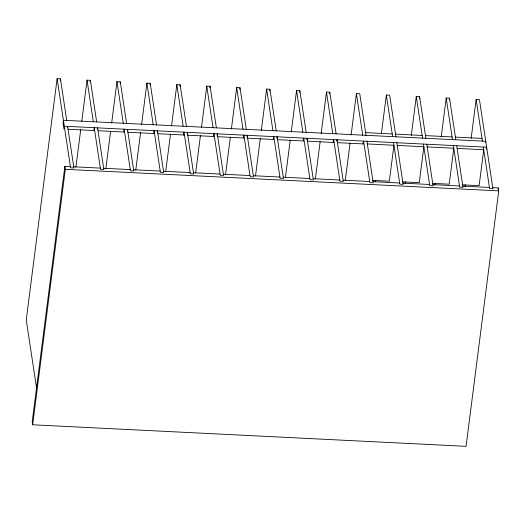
<?xml version="1.0" encoding="UTF-8"?>
<svg xmlns="http://www.w3.org/2000/svg" width="525" height="525" viewBox="0 0 525 525"><rect width="100%" height="100%" fill="white"/><g stroke="black" fill="none" stroke-linecap="round" stroke-linejoin="round"><path stroke-width="0.79" d="M66.728 120.428L60.441 78.829L57.113 78.665L26.25 319.935L36.671 388.828M60.231 80.45L60.441 78.829M67.449 127.792L67.627 126.374L73.92 167.974L70.593 167.81L57.113 78.665M70.416 166.622L64.87 166.346L32.196 421.818L32.642 424.784L466.069 446.335L498.75 190.87L498.304 187.898L492.758 187.622M32.642 424.784L65.323 169.319L64.87 166.346M75.922 167.075L80.706 129.708M81.743 121.583L87.045 80.148L90.366 80.318L96.659 121.918M90.162 81.939L90.366 80.318M93.87 130.535L94.231 127.693L100.524 169.299L103.852 169.463L97.558 127.864L97.374 129.281M105.853 168.564L110.631 131.191M111.674 123.067L116.97 81.638L120.297 81.802L126.591 123.408M120.087 83.429L120.297 81.802M123.802 132.024L124.162 129.183L130.456 170.789L133.783 170.953L127.49 129.347L127.306 130.771M135.785 170.054L140.562 132.681M141.606 124.556L146.902 83.127L150.229 83.291L156.522 124.897M150.019 84.919L150.229 83.291M153.733 133.514L154.094 130.673L160.388 172.272L163.708 172.443L157.421 130.837L157.237 132.254M165.716 171.537L170.494 134.17M171.531 126.046L176.833 84.617L180.16 84.781L186.447 126.381M179.95 86.402L180.16 84.781M187.169 133.744L187.346 132.326L193.64 173.926L190.312 173.762L184.026 132.162L183.658 134.997L183.435 133.514M195.641 173.027L200.425 135.66M201.462 127.536L206.765 86.1L210.085 86.271L216.379 127.87M209.882 87.892L210.085 86.271M217.094 135.233L217.278 133.816L223.571 175.416L220.244 175.252L213.951 133.652L213.59 136.487L213.367 135.004M225.573 174.517L230.35 137.143M231.394 129.025L236.69 87.59L240.017 87.754L246.31 129.36M239.807 89.381L240.017 87.754M247.026 136.723L247.209 135.299L253.503 176.905L250.176 176.741L243.882 135.135L243.521 137.977L243.292 136.487M255.504 176.006L260.282 138.633M261.319 130.508L266.621 89.079L269.948 89.243L276.242 130.85M269.738 90.871L269.948 89.243M276.957 138.213L277.134 136.789L283.428 178.395L280.107 178.231L273.814 136.625L273.446 139.466L273.223 137.977M285.429 177.489L290.213 140.123M291.25 131.998L296.553 90.569L299.88 90.733L306.167 132.333M299.67 92.354L299.88 90.733M306.889 139.696L307.066 138.278L313.359 179.885L310.032 179.714L303.739 138.114L303.378 140.949L303.155 139.466M315.361 178.979L320.145 141.612M321.182 133.488L326.478 92.052L329.805 92.223L336.098 133.822M329.602 93.844L329.805 92.223M336.814 141.186L336.998 139.768L343.291 181.368L339.964 181.204L333.67 139.604L333.309 142.439L333.086 140.956M345.292 180.469L350.07 143.102M351.113 134.977L356.409 93.542L359.737 93.706L366.03 135.312M375.224 181.958L375.428 180.331M381.458 133.212L386.341 95.032L389.668 95.196L395.955 136.802M405.149 183.442L405.359 181.821M411.285 135.516L416.273 96.521L419.593 96.685L425.887 138.285M419.39 98.313L419.593 96.685M435.081 184.931L435.291 183.31M441.21 137.005L446.197 98.011L449.525 98.175L455.818 139.775M449.315 99.796L449.525 98.175M465.012 186.421L465.216 184.793M471.142 138.488L476.129 99.494L479.456 99.665L492.936 188.81L489.615 188.646L483.322 147.039M485.566 142.682L485.75 141.264L63.407 120.264L63.039 123.106L63.938 129.045L64.306 126.21L486.649 147.21L486.373 149.336M498.094 189.525L498.304 187.898M365.623 132.635L392.227 133.96M395.555 134.124L422.159 135.45M425.486 135.614L452.091 136.94M455.411 137.104L482.016 138.423M367.329 143.929L393.934 145.254L389.333 181.21L372.409 180.364M397.261 145.418L423.865 146.737L419.265 182.693L402.334 181.853M427.192 146.908L453.797 148.227L449.197 184.183L432.265 183.343M457.117 148.391L483.722 149.717L479.128 185.673L462.197 184.833M68.033 129.248L94.224 130.554M98.319 130.758L123.69 132.018M127.785 132.221L153.976 133.521M158.064 133.724L184.262 135.03M187.53 135.194L213.727 136.493M217.816 136.697L244.007 138.003M247.282 138.16L273.473 139.466M277.567 139.67L303.758 140.969M307.033 141.133L334.044 142.478M337.319 142.643L363.51 143.942M73.743 166.786L100.347 168.112M103.674 168.276L130.272 169.601M133.599 169.765L160.204 171.084M163.531 171.255L190.135 172.574M193.463 172.738L220.067 174.064M223.387 174.228L249.992 175.553M253.319 175.718L279.923 177.037M283.251 177.207L309.855 178.526M313.182 178.69L339.787 180.016M343.107 180.18L369.712 181.506M373.039 181.67L399.643 182.989M402.97 183.159L429.575 184.478M432.895 184.643L459.5 185.968M462.827 186.132L489.431 187.458M65.323 169.319L498.75 190.87M476.129 99.494L482.423 141.1M456.717 145.72L463.011 187.32L459.683 187.156L453.39 145.556M446.197 98.011L452.491 139.611M426.786 144.231L433.079 185.837L429.752 185.666L423.458 144.067M416.273 96.521L422.559 138.121M396.854 142.741L403.148 184.347L399.82 184.183L393.533 142.577M386.341 95.032L392.634 136.638M366.929 141.258L373.216 182.857L369.895 182.693L363.602 141.087L363.241 143.929L363.011 142.446M356.409 93.542L362.703 135.148M326.478 92.052L332.771 133.658M296.553 90.569L302.846 132.169M266.621 89.079L272.915 130.679M236.69 87.59L242.983 129.196M206.765 86.1L213.052 127.706M176.833 84.617L183.127 126.217M146.902 83.127L153.195 124.727M116.97 81.638L123.263 123.244M87.045 80.148L93.332 121.754"/></g></svg>
